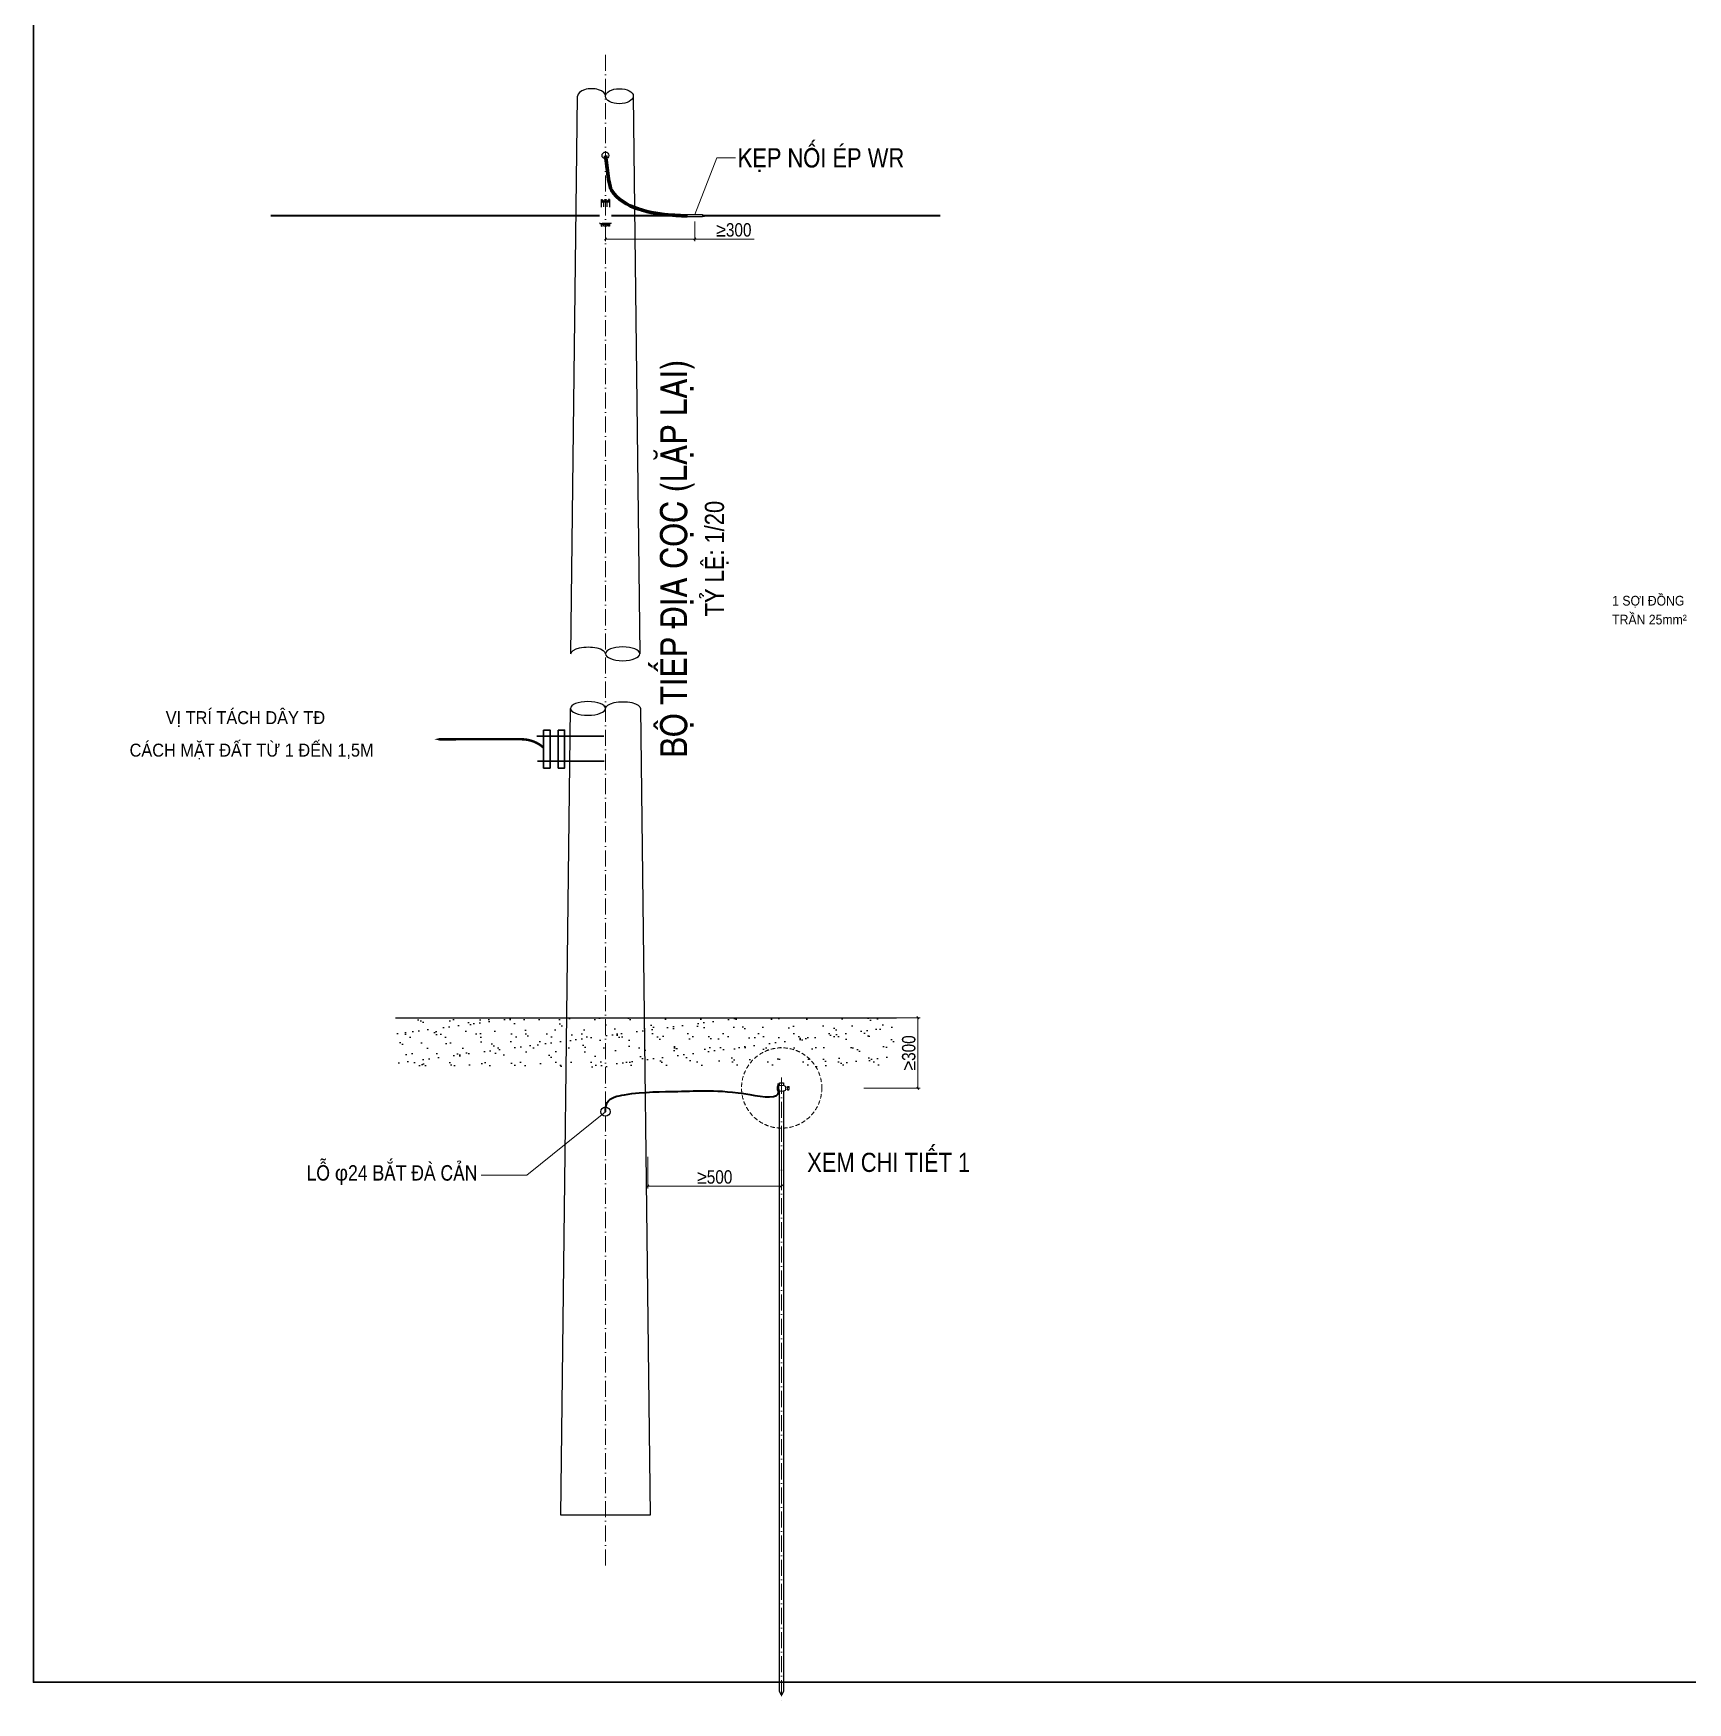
# Model space of a CAD drawing. Header units: millimetres. Extents: x -23083795 to 376618, y 113268 to 3804440.
# Drawn here: x 314039 to 321456, y 114995 to 122480 of the extents above; entities that cross this region are included whole.
import ezdxf

# ---------------------------------------------------------------- set-up
doc = ezdxf.new("R2010")
doc.units = ezdxf.units.MM
doc.header["$LTSCALE"] = 6
doc.linetypes.add('ACAD_ISO10W100', pattern=[18, 12, -3, 0, -3])
doc.linetypes.add('HIDDEN2', pattern=[4.7625, 3.175, -1.5875])
for name, color, linetype, lineweight in [('Duong day', 5, 'Continuous', 30), ('Duongbao', 5, 'Continuous', 100), ('Duongcoban', 4, 'Continuous', 30), ('Netcoban', 4, 'Continuous', 25), ('Netkhuat2', 3, 'HIDDEN2', 15), ('Netlon', 5, 'Continuous', 40), ('netlonkhungten', 32, 'Continuous', 35), ('Nettim', 1, 'ACAD_ISO10W100', 5), ('Netvua', 3, 'Continuous', 20), ('Text', 7, 'Continuous', 13)]:
    doc.layers.add(name, color=color, linetype=linetype, lineweight=lineweight)
doc.styles.get("Standard").update_dxf_attribs({"font": 'VHELVCN_1.TTF', "height": 60})
doc.styles.add('VNI-HELVE', font='VHELVEN_0.TTF', dxfattribs={"width": 0.9})
doc.dimstyles.new('ISO-20', dxfattribs={"dimtxt": 35, "dimasz": 10, "dimexe": 10, "dimexo": 20, "dimgap": 10, "dimtad": 1, "dimtoh": 1, "dimdec": 0, "dimrnd": 1, "dimtxsty": 'Standard', "dimblk": 'OBLIQUE', "dimcen": 2.5, "dimclrd": 7, "dimclre": 7, "dimclrt": 7, "dimadec": 0, "dimazin": 0, "dimtfac": 1, "dimtdec": 0, "dimtmove": 0, "dimatfit": 3, "dimfxl": 1, "dimlwd": 0, "dimlwe": 0, "dimarcsym": 0})
doc.dimstyles.new('ISO-5', dxfattribs={"dimtxt": 6, "dimasz": 15, "dimexe": 15, "dimexo": 15, "dimgap": 10, "dimtad": 1, "dimtoh": 1, "dimdec": 1, "dimlfac": 0.166667, "dimtxsty": 'Standard', "dimcen": 25, "dimclrd": 7, "dimclre": 7, "dimadec": 0, "dimazin": 0, "dimtfac": 1, "dimtdec": 1, "dimtmove": 0, "dimatfit": 3, "dimfxl": 1, "dimlwd": 0, "dimlwe": 0, "dimarcsym": 0})

# ---------------------------------------------------------------- blocks, each defined once
blk = doc.blocks.new('_Oblique')
at = {"color": 0, "lineweight": -2}
blk.add_line((-0.5, -0.5), (0.5, 0.5), dxfattribs=at)
blk = doc.blocks.new('*D113')
at = {"layer": 'Defpoints', "color": 0, "transparency": 16777216}
for p in [(317765.2, 118066.2), (317742.1, 117749.6), (318004.9, 117749.6)]:
    blk.add_point(p, dxfattribs=at)
at = {"layer": 'Netvua', "color": 7, "lineweight": 0, "transparency": 16777216}
for p, q in [((317785.2, 118066.2), (318014.9, 118066.2)), ((318004.9, 118066.2), (318004.9, 117749.6)), ((317762.1, 117749.6), (318014.9, 117749.6))]:
    blk.add_line(p, q, dxfattribs=at)
at = {"layer": 'Netvua', "color": 7, "lineweight": 0, "transparency": 16777216, "xscale": 10, "yscale": 10, "zscale": 10}
for p, rotation in [((318004.9, 118066.2), 90), ((318004.9, 117749.6), 270)]:
    blk.add_blockref('_Oblique', p, dxfattribs=dict(at, rotation=rotation))
at = {"layer": 'Netvua', "color": 7, "transparency": 16777216, "insert": (317964.3, 117907.9), "char_height": 60, "attachment_point": 5, "rotation": 90}
blk.add_mtext('{\\fSymbol|b0|i0|c2|p16;³}300', dxfattribs=at)
blk = doc.blocks.new('*D114')
at = {"layer": 'Defpoints', "color": 0, "transparency": 16777216}
for p in [(316793.7, 117461.9), (317394.2, 117461.9), (317394.2, 117311)]:
    blk.add_point(p, dxfattribs=at)
at = {"layer": 'Netvua', "color": 7, "lineweight": 0, "transparency": 16777216}
for p, q in [((316793.7, 117441.9), (316793.7, 117301)), ((317394.2, 117441.9), (317394.2, 117301)), ((316793.7, 117311), (317394.2, 117311))]:
    blk.add_line(p, q, dxfattribs=at)
at = {"layer": 'Netvua', "color": 7, "lineweight": 0, "transparency": 16777216, "xscale": 10, "yscale": 10, "zscale": 10, "rotation": 180}
blk.add_blockref('_Oblique', (316793.7, 117311), dxfattribs=at)
at = {"layer": 'Netvua', "color": 7, "lineweight": 0, "transparency": 16777216, "xscale": 10, "yscale": 10, "zscale": 10}
blk.add_blockref('_Oblique', (317394.2, 117311), dxfattribs=at)
at = {"layer": 'Netvua', "color": 7, "transparency": 16777216, "insert": (317093.9, 117351.6), "char_height": 60, "attachment_point": 5}
blk.add_mtext('{\\fSymbol|b0|i0|c2|p16;³}500', dxfattribs=at)
blk = doc.blocks.new('*D115')
at = {"color": 7, "lineweight": 0, "transparency": 16777216}
for p, q in [((317005.1, 121637.2), (317005.1, 121548.1)), ((316604.3, 121558.1), (316604.3, 121548.1)), ((316604.3, 121558.1), (317005.1, 121558.1)), ((317005.1, 121558.1), (317271.5, 121558.1))]:
    blk.add_line(p, q, dxfattribs=at)
at = {"layer": 'Defpoints', "color": 0, "transparency": 16777216}
for p in [(317005.1, 121657.2), (316604.3, 121578.1), (317005.1, 121558.1)]:
    blk.add_point(p, dxfattribs=at)
at = {"color": 7, "lineweight": 0, "transparency": 16777216, "xscale": 10, "yscale": 10, "zscale": 10, "rotation": 180}
blk.add_blockref('_Oblique', (316604.3, 121558.1), dxfattribs=at)
at = {"color": 7, "lineweight": 0, "transparency": 16777216, "xscale": 10, "yscale": 10, "zscale": 10}
blk.add_blockref('_Oblique', (317005.1, 121558.1), dxfattribs=at)
at = {"color": 7, "transparency": 16777216, "insert": (317179.7, 121598.8), "char_height": 60, "attachment_point": 5}
blk.add_mtext('{\\fSymbol|b0|i0|c2|p16;³}300', dxfattribs=at)

msp = doc.modelspace()

# ---------------------------------------------------------------- hatches: boundary and pattern name
h = msp.add_hatch()
h.set_pattern_fill('AR-SAND', color=256, scale=2.002, style=0)
h.set_pattern_definition([(37.5, (246061.64, 21671.195), (-3.203263, 97.98053), [0, -77.293216, 0, -86.44636, 0, -82.63255]), (7.5, (246061.64, 21671.2), (89.99456, 143.50839), [0, -41.697656, 0, -69.665596, 0, -26.69667]), (327.5, (245999.09, 21671.195), (158.35667, 0.287724), [0, -25.4254, 0, -91.53144, 0, -119.49938]), (317.5, (245999.09, 21671.2), (152.864, 44.63045), [0, -12.7127, 0, -60.003944, 0, -68.64858])])
h.paths.add_polyline_path([(317909.33984, 118066.22539), (316789.24775, 118066.22539), (316790.71307, 117846.42712), (317909.33984, 117846.42712)])
h.paths.add_polyline_path([(316789.24775, 118066.22539), (316419.35442, 118066.22539), (316417.88909, 117846.42712), (316790.71307, 117846.42712)])
h.paths.add_polyline_path([(316419.35442, 118066.22539), (315663.67068, 118066.22539), (315663.67068, 117846.42712), (316417.88909, 117846.42712)])

# ---------------------------------------------------------------- linework, layer by layer
msp.add_lwpolyline([(317385.08535, 117761.36068), (317385.08535, 117762.2139)])
at = {"layer": 'Duong day', "ltscale": 3}
msp.add_lwpolyline([(316326.56366, 119277.6209, 10.90125, 10.90125, 0.1813917151), (316228.35901, 119314.8259, 10.90125, 10.90125, 0), (315958.94746, 119314.74964, 58.14, 0, 0), (315836.96992, 119314.71512, 0, 0, 0)], format="xyseb", dxfattribs=at)
at = {"layer": 'Duongbao'}
msp.add_open_spline([(316604.30108, 121932.85603), (316620.59927, 121796.65249), (316669.27445, 121697.45335), (316837.89122, 121666.83681), (316949.89591, 121662.50336), (316970.825, 121662.16513)], degree=3, knots=[0, 0, 0, 0, 26.523802116, 253.8841491768, 308.9284374042, 308.9284374042, 308.9284374042, 308.9284374042], dxfattribs=at)
at = {"layer": 'Duongcoban'}
for points, elevation in [([(316596.52995, 119328.30172), (316296.63351, 119328.30172)], -2.92949), ([(316599.02128, 119217.13295), (316299.12484, 119217.13295)], -2.87334)]:
    msp.add_lwpolyline(points, dxfattribs=dict(at, elevation=elevation))
for points in [[(316326.84773, 119355.95771), (316355.84176, 119355.95771), (316355.84176, 119185.78259), (316326.84773, 119185.78259)], [(316392.33124, 119355.95771), (316421.32527, 119355.95771), (316421.32527, 119185.78259), (316392.33124, 119185.78259)]]:
    msp.add_lwpolyline(points, close=True, dxfattribs=at)
at = {"layer": 'Netcoban'}
for p, q in [((316586.56908, 121734.94403), (316590.00108, 121734.94403)), ((316586.56908, 121723.50403), (316586.56908, 121726.93603)), ((316586.56908, 121726.93603), (316586.56908, 121723.50403)), ((316619.74508, 121723.50403), (316588.85708, 121723.50403)), ((316590.00108, 121734.94403), (316590.00108, 121728.08003)), ((316591.14508, 121726.93603), (316617.45708, 121726.93603)), ((316615.16908, 121726.93603), (316593.43308, 121726.93603)), ((316618.60108, 121734.94403), (316618.60108, 121728.08003)), ((316622.03308, 121734.94403), (316618.60108, 121734.94403)), ((316622.03308, 121726.93603), (316622.03308, 121723.50403)), ((316579.13308, 121628.55203), (316579.13308, 121631.23341)), ((316580.27708, 121627.40803), (316604.30108, 121627.40803)), ((316586.56908, 121623.97603), (316586.56908, 121627.40803)), ((316586.56908, 121627.40803), (316586.56908, 121623.97603)), ((316586.56908, 121615.96803), (316590.00108, 121615.96803)), ((316619.74508, 121627.40803), (316588.85708, 121627.40803)), ((316590.00108, 121615.96803), (316590.00108, 121622.83203)), ((316591.14508, 121623.97603), (316617.45708, 121623.97603)), ((316628.32508, 121627.40803), (316604.30108, 121627.40803)), ((316618.60108, 121615.96803), (316618.60108, 121622.83203)), ((316622.03308, 121615.96803), (316618.60108, 121615.96803)), ((316622.03308, 121623.97603), (316622.03308, 121627.40803)), ((316629.46908, 121628.55203), (316629.46908, 121631.23341)), ((315663.67068, 118066.22539), (317909.33984, 118066.22539))]:
    msp.add_line(p, q, dxfattribs=at)
for points in [[(316449.83044, 119698.04564), (316479.42924, 122198.16632)], [(316729.1675, 122199.01383), (316758.77452, 119698.04564)], [(316586.56908, 121701.35581), (316586.56908, 121734.94403), (316590.00108, 121734.94403)], [(316596.29308, 121726.93603), (316612.30908, 121726.93603)], [(316597.43708, 121701.81119), (316597.43708, 121723.50403)], [(316611.16508, 121723.50403), (316611.16508, 121701.81119)], [(316618.60108, 121734.94403), (316622.03308, 121734.94403), (316622.03308, 121701.35581)], [(316590.00108, 121615.96803), (316586.56908, 121615.96803), (316586.56908, 121627.40803)], [(316611.16508, 121623.97603), (316611.16508, 121615.96803), (316597.43708, 121615.96803), (316597.43708, 121623.97603)], [(316622.03308, 121627.40803), (316622.03308, 121615.96803), (316618.60108, 121615.96803)], [(316761.67973, 119452.63655), (316804.50108, 115835.42539), (316404.10108, 115835.42539)], [(316404.10108, 115835.42539), (316446.92506, 119452.63655)], [(317385.0318, 117761.34674), (317385.0318, 117774.54552), (317403.3358, 117774.54552), (317403.3358, 117761.53918)], [(317394.1838, 115028.76192), (317385.0318, 115044.61365), (317385.0318, 117737.65973)], [(317403.3358, 117737.4673), (317403.3358, 115044.61365), (317394.1838, 115028.76192)]]:
    msp.add_lwpolyline(points, dxfattribs=at)
msp.add_lwpolyline([(317039.465, 121657.22856), (316970.825, 121657.22856), (316970.825, 121667.85809), (317039.465, 121667.85809)], close=True, dxfattribs=at)
for centre, radius in [((316604.30108, 121932.85603), 15.444), ((316604.30108, 117644.71356), 20.592)]:
    msp.add_circle(centre, radius, dxfattribs=at)
for centre, radius, start, end in [((316588.85708, 121725.79203), 2.288, 180, 270), ((316591.14508, 121728.08003), 1.144, 180, 270), ((316604.30108, 121721.7642), 12.03583, 25.44871137, 154.55128863), ((316617.45708, 121728.08003), 1.144, 270, 0), ((316619.74508, 121725.79203), 2.288, 270, 0), ((316580.27708, 121628.55203), 1.144, 180, 270), ((316588.85708, 121625.12003), 2.288, 90, 180), ((316591.14508, 121622.83203), 1.144, 90, 180), ((316617.45708, 121622.83203), 1.144, 0, 90), ((316619.74508, 121625.12003), 2.288, 0, 90), ((316628.32508, 121628.55203), 1.144, 270, 0)]:
    msp.add_arc(centre, radius, start, end, dxfattribs=at)
msp.add_ellipse((316541.86234, 122198.59761), major_axis=(-62.4332, -0.41622), ratio=0.5381988741, start_param=3.1163715814, end_param=6.2836336567, dxfattribs=at)
msp.add_ellipse((316666.73429, 122198.59761), major_axis=(-62.4332, -0.41622), ratio=0.5381988741, dxfattribs=at)
at = {"layer": 'Netcoban', "extrusion": (0, 0, -1)}
for centre, major_axis, ratio in [((316527.06576, 119698.04564), (77.23532, 0), 0.3983539815), ((316682.98387, 119452.63655), (78.68619, 0), 0.391008872)]:
    msp.add_ellipse(centre, major_axis=major_axis, ratio=ratio, start_param=3.1415926536, end_param=6.2831853072, dxfattribs=at)
for centre, major_axis, ratio in [((316681.53297, 119698.04564), (77.23532, 0), 0.3983539815), ((316525.61489, 119452.94497), (78.68619, 0), 0.391008872)]:
    msp.add_ellipse(centre, major_axis=major_axis, ratio=ratio, dxfattribs=at)
at = {"layer": 'Netkhuat2'}
msp.add_circle((317394.5228, 117751.0372), 180.13506, dxfattribs=at)
at = {"layer": 'Netlon'}
for p, q in [((316577.81201, 121662.54332), (315104.07211, 121662.54332)), ((316970.825, 121662.54332), (316630.79015, 121662.54332)), ((318104.53005, 121662.54332), (317039.465, 121662.54332))]:
    msp.add_line(p, q, dxfattribs=at)
msp.add_open_spline([(317039.465, 121662.3946), (317042.60534, 121662.44313), (317045.74288, 121662.49323), (317048.88043, 121662.54332)], degree=3, dxfattribs=at)
msp.add_spline([(316604.30108, 117644.71356), (316612.44686, 117686.03275), (316690.01822, 117720.91755), (316928.1995, 117735.78392), (317251.79952, 117721.81284), (317381.83814, 117738.06951), (317380.88545, 117746.80945), (317380.88545, 117771.86485)], degree=3, dxfattribs=at)
at = {"layer": 'netlonkhungten'}
msp.add_lwpolyline([(314039.37466, 128024.60388), (331900.90399, 128024.60388), (331900.90399, 115085.8863), (314039.37466, 115085.8863)], close=True, dxfattribs=at)
at = {"layer": 'Nettim'}
for p, q in [((316604.30108, 122383.88668), (316604.30108, 115607.18848)), ((317394.1838, 117797.51775), (317394.1838, 114994.81863))]:
    msp.add_line(p, q, dxfattribs=at)
at = {"layer": 'Netvua'}
for p, q in [((317401.63085, 117761.72278), (317387.9408, 117761.72278)), ((317406.46341, 117760.31752), (317404.93308, 117761.01021)), ((317411.86685, 117759.60495), (317409.76564, 117759.60495)), ((317411.86685, 117759.60495), (317411.86685, 117739.58513)), ((317411.86685, 117754.17104), (317420.4958, 117754.17104)), ((317420.4958, 117757.5209), (317420.4958, 117741.66917)), ((317427.20453, 117757.5209), (317420.4958, 117757.5209)), ((317427.20453, 117753.55797), (317420.4958, 117753.55797)), ((317427.8174, 117755.53944), (317427.8174, 117743.65064)), ((317401.63085, 117737.4673), (317387.9408, 117737.4673)), ((317406.46341, 117738.87256), (317404.93308, 117738.17987)), ((317411.86685, 117739.58513), (317409.76564, 117739.58513)), ((317420.4958, 117745.01904), (317411.86685, 117745.01904)), ((317427.20453, 117745.63211), (317420.4958, 117745.63211)), ((317427.20453, 117741.66917), (317420.4958, 117741.66917))]:
    msp.add_line(p, q, dxfattribs=at)
for centre, radius, start, end in [((317443.71533, 117750.01232), 69.42716, 170.301842183, 180.404331001), ((317443.71533, 117749.17776), 69.42716, 179.595668999, 189.698157817), ((317374.79173, 117753.71478), 8.008, 67.055014001, 86.501753442), ((317381.03552, 117768.46359), 8.008, 247.055014001, 290.797362326), ((317387.9408, 117750.28278), 11.44, 90, 110.797362326), ((317401.63085, 117753.71478), 8.008, 65.646418315, 90), ((317409.76564, 117767.61295), 8.008, 245.646418315, 270), ((317424.30784, 117755.53944), 3.50957, 325.626190435, 34.373809565), ((317414.69844, 117749.59504), 13.11897, 342.417631009, 17.582368991), ((317374.79173, 117745.4753), 8.008, 273.498246558, 292.944985999), ((317381.03552, 117730.72649), 8.008, 69.202637674, 112.944985999), ((317387.9408, 117748.9073), 11.44, 249.202637674, 270), ((317401.63085, 117745.4753), 8.008, 270, 294.353581685), ((317409.76564, 117731.57713), 8.008, 90, 114.353581685), ((317424.30784, 117743.65064), 3.50957, 325.626190435, 34.373809565)]:
    msp.add_arc(centre, radius, start, end, dxfattribs=at)

# ---------------------------------------------------------------- texts
at = {"color": 7, "insert": (317197.10919, 121965.36123), "char_height": 85.8, "attachment_point": 1}
msp.add_mtext('KEÏP NOÁI EÙP WR', dxfattribs=at)
at = {"insert": (317003.59024, 120124.89937), "char_height": 120.12, "attachment_point": 5, "rotation": 90}
msp.add_mtext('{\\fVNI-Helve-Condense|b1|i0|c0|p2;BOÄ TIEÁP ÑÒA COÏC (LAËP LAÏI)\\P\\fVNI-Helve-Condense|b0|i0|c0|p2;\\H0.7143x;TYÛ LEÄ: 1/20}', dxfattribs=at)
at = {"insert": (316030.2443, 117360.059), "char_height": 68.64, "attachment_point": 6}
msp.add_mtext('LOÃ {\\fSymbol|b0|i0|c2|p16;f}24 BAÉT ÑAØ CAÛN', dxfattribs=at)
at = {"layer": 'Netvua', "insert": (317874.25469, 117416.89688), "char_height": 85.8, "attachment_point": 5}
msp.add_mtext('XEM CHI TIEÁT 1', dxfattribs=at)
at = {"layer": 'Text', "style": 'VNI-HELVE', "width": 0.9}
for s, height, p in [('1 SÔÏI ÑOÀNG', 43.535232, (321118.20374, 119914.42192)), ('TRAÀN 25mm²', 43.535232, (321118.20374, 119829.66327)), ('VÒ TRÍ TAÙCH DAÂY TÑ', 58.14, (314632.7597, 119382.76085)), ('CAÙCH MAËT ÑAÁT TÖØ 1 ÑEÁN 1,5M', 58.14, (314470.76501, 119236.98155))]:
    msp.add_text(s, height=height, dxfattribs=at).set_placement(p)

# ---------------------------------------------------------------- dimensions: what is measured, and where the dimension line sits
dim = msp.add_linear_dim(base=(317005.145, 121558.11924), p1=(316604.30108, 121578.07061), p2=(317005.145, 121657.22856), text='{\\fSymbol|b0|i0|c2|p16;³}300', dimstyle='ISO-20')
dim.commit()
dim.dimension.update_dxf_attribs({"geometry": '*D115', "text_midpoint": (317179.72002, 121558.11924), "dimtype": 160})
at = {"layer": 'Netvua'}
dim = msp.add_linear_dim(base=(318004.93024, 117749.59504), p1=(317765.22601, 118066.22539), p2=(317742.11382, 117749.59504), angle=90, text='{\\fSymbol|b0|i0|c2|p16;³}300', dimstyle='ISO-20', dxfattribs=at)
dim.commit()
dim.dimension.update_dxf_attribs({"geometry": '*D113', "text_midpoint": (317964.29024, 117907.91021)})
dim = msp.add_linear_dim(base=(317394.1838, 117311.00641), p1=(316793.65785, 117461.91074), p2=(317394.1838, 117461.91074), text='{\\fSymbol|b0|i0|c2|p16;³}500', dimstyle='ISO-20', dxfattribs=at)
dim.commit()
dim.dimension.update_dxf_attribs({"geometry": '*D114', "text_midpoint": (317093.92082, 117351.64641)})

# ---------------------------------------------------------------- leaders
at = {"annotation_type": 0, "has_hookline": 1, "hookline_direction": 0, "text_width": 775.632}
msp.add_leader([(317005.145, 121667.85809), (317104.38653, 121922.46123), (317187.10919, 121922.46123)], dimstyle='ISO-5', override={"dimgap": 10, "dimtad": 0}, dxfattribs=at)
msp.add_leader([(316604.30108, 117644.71356), (316251.52288, 117360.059), (316047.4043, 117360.059)], dimstyle='ISO-5', override={"dimtad": 0})

doc.saveas('drawing.dxf')
